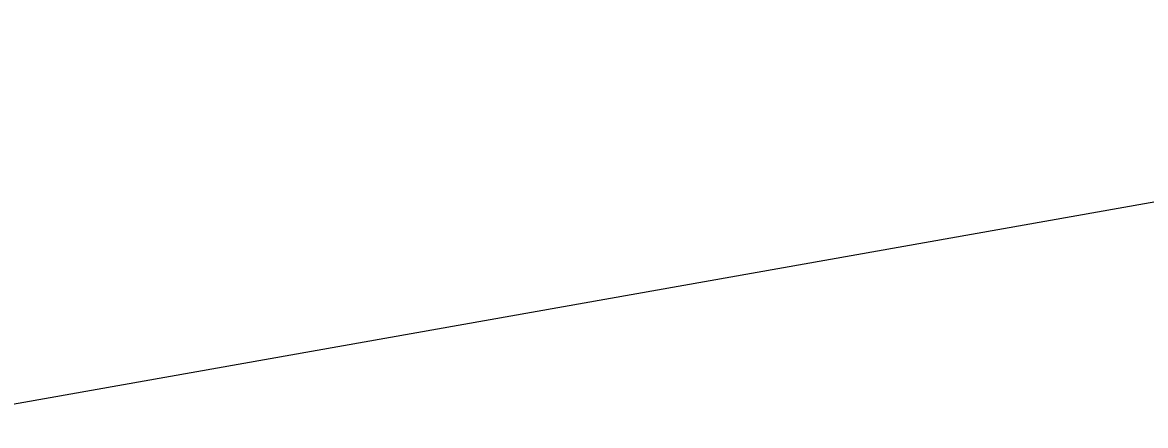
# Model space of a CAD drawing. Header units: millimetres. Extents: x -8417289 to 9420486, y 0 to 166066.
# Drawn here: x -196604.44 to -196594.18, y 106064.49 to 106068.17 of the extents above; entities that cross this region are included whole.
import ezdxf
from ezdxf import colors
from ezdxf.entities.mleader import LeaderData, LeaderLine
from ezdxf.math import Vec2, Vec3

# ---------------------------------------------------------------- set-up
doc = ezdxf.new("R2010")
doc.units = ezdxf.units.MM
doc.header["$MEASUREMENT"] = 0
doc.layers.get('0').update_dxf_attribs({"color": 250, "lineweight": 9})
for name, color, linetype, lineweight in [('_АР ТЕКСТ', 250, 'Continuous', 25), ('АР_Размеры', 175, 'Continuous', 9), ('АР_Сущ Несущая стена', 216, 'Continuous', 30)]:
    doc.layers.add(name, color=color, linetype=linetype, lineweight=lineweight)
doc.styles.add('ISOCPEUR', font='isocpeur.TTF')

# ---------------------------------------------------------------- blocks, each defined once
blk = doc.blocks.new('_DotSmall')
at = {"color": 0, "linetype": 'ByBlock', "const_width": 0.5}
blk.add_lwpolyline([(-0.0625, 0, 1), (0.0625, 0, 1)], format="xyb", close=True, dxfattribs=at)

msp = doc.modelspace()

# ---------------------------------------------------------------- linework, layer by layer
at = {"layer": 'АР_Размеры', "color": 5, "lineweight": 0, "ltscale": 100, "transparency": 33554687}
msp.add_lwpolyline([(-196552.411, 106073.917), (-196613.496, 106063.09), (-196614.286, 106061.96), (-196597.009, 105964.478), (-196594.968, 105964.84), (-196594.573, 105965.405), (-196594.658, 105965.885), (-196595.739, 105965.694), (-196596.611, 105970.616), (-196592.889, 105971.275)], dxfattribs=at)
msp.add_lwpolyline([(-196552.411, 106073.917), (-196613.496, 106063.09), (-196614.286, 106061.96), (-196597.009, 105964.478), (-196594.968, 105964.84), (-196594.573, 105965.405), (-196594.658, 105965.885), (-196595.739, 105965.694), (-196596.611, 105970.616), (-196592.889, 105971.275)], dxfattribs=at)
msp.add_lwpolyline([(-196552.411, 106073.917), (-196613.496, 106063.09), (-196614.286, 106061.96), (-196597.009, 105964.478), (-196594.968, 105964.84), (-196594.573, 105965.405), (-196594.658, 105965.885), (-196595.739, 105965.694), (-196596.611, 105970.616), (-196592.889, 105971.275)], dxfattribs=at)
msp.add_lwpolyline([(-196552.411, 106073.917), (-196613.496, 106063.09), (-196614.286, 106061.96), (-196597.009, 105964.478), (-196594.968, 105964.84), (-196594.573, 105965.405), (-196594.658, 105965.885), (-196595.739, 105965.694), (-196596.611, 105970.616), (-196592.889, 105971.275)], dxfattribs=at)
msp.add_lwpolyline([(-196552.411, 106073.917), (-196613.496, 106063.09), (-196614.286, 106061.96), (-196597.009, 105964.478), (-196594.968, 105964.84), (-196594.573, 105965.405), (-196594.658, 105965.885), (-196595.739, 105965.694), (-196596.611, 105970.616), (-196592.889, 105971.275)], dxfattribs=at)
msp.add_lwpolyline([(-196552.411, 106073.917), (-196613.496, 106063.09), (-196614.286, 106061.96), (-196597.009, 105964.478), (-196594.968, 105964.84), (-196594.573, 105965.405), (-196594.658, 105965.885), (-196595.739, 105965.694), (-196596.611, 105970.616), (-196592.889, 105971.275)], dxfattribs=at)
msp.add_lwpolyline([(-196552.411, 106073.917), (-196613.496, 106063.09), (-196614.286, 106061.96), (-196597.009, 105964.478), (-196594.968, 105964.84), (-196594.573, 105965.405), (-196594.658, 105965.885), (-196595.739, 105965.694), (-196596.611, 105970.616), (-196592.889, 105971.275)], dxfattribs=at)
msp.add_lwpolyline([(-196552.411, 106073.917), (-196613.496, 106063.09), (-196614.286, 106061.96), (-196597.009, 105964.478), (-196594.968, 105964.84), (-196594.573, 105965.405), (-196594.658, 105965.885), (-196595.739, 105965.694), (-196596.611, 105970.616), (-196592.889, 105971.275)], dxfattribs=at)
msp.add_lwpolyline([(-196552.411, 106073.917), (-196613.496, 106063.09), (-196614.286, 106061.96), (-196597.009, 105964.478), (-196594.968, 105964.84), (-196594.573, 105965.405), (-196594.658, 105965.885), (-196595.739, 105965.694), (-196596.611, 105970.616), (-196592.889, 105971.275)], dxfattribs=at)
msp.add_lwpolyline([(-196552.411, 106073.917), (-196613.496, 106063.09), (-196614.286, 106061.96), (-196597.009, 105964.478), (-196594.968, 105964.84), (-196594.573, 105965.405), (-196594.658, 105965.885), (-196595.739, 105965.694), (-196596.611, 105970.616), (-196592.889, 105971.275)], dxfattribs=at)
msp.add_lwpolyline([(-196552.411, 106073.917), (-196613.496, 106063.09), (-196614.286, 106061.96), (-196597.009, 105964.478), (-196594.968, 105964.84), (-196594.573, 105965.405), (-196594.658, 105965.885), (-196595.739, 105965.694), (-196596.611, 105970.616), (-196592.889, 105971.275)], dxfattribs=at)
msp.add_lwpolyline([(-196552.411, 106073.917), (-196613.496, 106063.09), (-196614.286, 106061.96), (-196597.009, 105964.478), (-196594.968, 105964.84), (-196594.573, 105965.405), (-196594.658, 105965.885), (-196595.739, 105965.694), (-196596.611, 105970.616), (-196592.889, 105971.275)], dxfattribs=at)
msp.add_lwpolyline([(-196552.411, 106073.917), (-196613.496, 106063.09), (-196614.286, 106061.96), (-196597.009, 105964.478), (-196594.968, 105964.84), (-196594.573, 105965.405), (-196594.658, 105965.885), (-196595.739, 105965.694), (-196596.611, 105970.616), (-196592.889, 105971.275)], dxfattribs=at)
msp.add_lwpolyline([(-196552.411, 106073.917), (-196613.496, 106063.09), (-196614.286, 106061.96), (-196597.009, 105964.478), (-196594.968, 105964.84), (-196594.573, 105965.405), (-196594.658, 105965.885), (-196595.739, 105965.694), (-196596.611, 105970.616), (-196592.889, 105971.275)], dxfattribs=at)
msp.add_lwpolyline([(-196552.411, 106073.917), (-196613.496, 106063.09), (-196614.286, 106061.96), (-196597.009, 105964.478), (-196594.968, 105964.84), (-196594.573, 105965.405), (-196594.658, 105965.885), (-196595.739, 105965.694), (-196596.611, 105970.616), (-196592.889, 105971.275)], dxfattribs=at)
msp.add_lwpolyline([(-196552.411, 106073.917), (-196613.496, 106063.09), (-196614.286, 106061.96), (-196597.009, 105964.478), (-196594.968, 105964.84), (-196594.573, 105965.405), (-196594.658, 105965.885), (-196595.739, 105965.694), (-196596.611, 105970.616), (-196592.889, 105971.275)], dxfattribs=at)
msp.add_lwpolyline([(-196552.411, 106073.917), (-196613.496, 106063.09), (-196614.286, 106061.96), (-196597.009, 105964.478), (-196594.968, 105964.84), (-196594.573, 105965.405), (-196594.658, 105965.885), (-196595.739, 105965.694), (-196596.611, 105970.616), (-196592.889, 105971.275)], dxfattribs=at)
msp.add_lwpolyline([(-196552.411, 106073.917), (-196613.496, 106063.09), (-196614.286, 106061.96), (-196597.009, 105964.478), (-196594.968, 105964.84), (-196594.573, 105965.405), (-196594.658, 105965.885), (-196595.739, 105965.694), (-196596.611, 105970.616), (-196592.889, 105971.275)], dxfattribs=at)
msp.add_lwpolyline([(-196552.411, 106073.917), (-196613.496, 106063.09), (-196614.286, 106061.96), (-196597.009, 105964.478), (-196594.968, 105964.84), (-196594.573, 105965.405), (-196594.658, 105965.885), (-196595.739, 105965.694), (-196596.611, 105970.616), (-196592.889, 105971.275)], dxfattribs=at)
msp.add_lwpolyline([(-196552.411, 106073.917), (-196613.496, 106063.09), (-196614.286, 106061.96), (-196597.009, 105964.478), (-196594.968, 105964.84), (-196594.573, 105965.405), (-196594.658, 105965.885), (-196595.739, 105965.694), (-196596.611, 105970.616), (-196592.889, 105971.275)], dxfattribs=at)
msp.add_lwpolyline([(-196552.411, 106073.917), (-196613.496, 106063.09), (-196614.286, 106061.96), (-196597.009, 105964.478), (-196594.968, 105964.84), (-196594.573, 105965.405), (-196594.658, 105965.885), (-196595.739, 105965.694), (-196596.611, 105970.616), (-196592.889, 105971.275)], dxfattribs=at)
msp.add_lwpolyline([(-196552.411, 106073.917), (-196613.496, 106063.09), (-196614.286, 106061.96), (-196597.009, 105964.478), (-196594.968, 105964.84), (-196594.573, 105965.405), (-196594.658, 105965.885), (-196595.739, 105965.694), (-196596.611, 105970.616), (-196592.889, 105971.275)], dxfattribs=at)
msp.add_lwpolyline([(-196552.411, 106073.917), (-196613.496, 106063.09), (-196614.286, 106061.96), (-196597.009, 105964.478), (-196594.968, 105964.84), (-196594.573, 105965.405), (-196594.658, 105965.885), (-196595.739, 105965.694), (-196596.611, 105970.616), (-196592.889, 105971.275)], dxfattribs=at)
msp.add_lwpolyline([(-196552.411, 106073.917), (-196613.496, 106063.09), (-196614.286, 106061.96), (-196597.009, 105964.478), (-196594.968, 105964.84), (-196594.573, 105965.405), (-196594.658, 105965.885), (-196595.739, 105965.694), (-196596.611, 105970.616), (-196592.889, 105971.275)], dxfattribs=at)
msp.add_lwpolyline([(-196552.411, 106073.917), (-196613.496, 106063.09), (-196614.286, 106061.96), (-196597.009, 105964.478), (-196594.968, 105964.84), (-196594.573, 105965.405), (-196594.658, 105965.885), (-196595.739, 105965.694), (-196596.611, 105970.616), (-196592.889, 105971.275)], dxfattribs=at)
msp.add_lwpolyline([(-196552.411, 106073.917), (-196613.496, 106063.09), (-196614.286, 106061.96), (-196597.009, 105964.478), (-196594.968, 105964.84), (-196594.573, 105965.405), (-196594.658, 105965.885), (-196595.739, 105965.694), (-196596.611, 105970.616), (-196592.889, 105971.275)], dxfattribs=at)
msp.add_lwpolyline([(-196552.411, 106073.917), (-196613.496, 106063.09), (-196614.286, 106061.96), (-196597.009, 105964.478), (-196594.968, 105964.84), (-196594.573, 105965.405), (-196594.658, 105965.885), (-196595.739, 105965.694), (-196596.611, 105970.616), (-196592.889, 105971.275)], dxfattribs=at)
msp.add_lwpolyline([(-196552.411, 106073.917), (-196613.496, 106063.09), (-196614.286, 106061.96), (-196597.009, 105964.478), (-196594.968, 105964.84), (-196594.573, 105965.405), (-196594.658, 105965.885), (-196595.739, 105965.694), (-196596.611, 105970.616), (-196592.889, 105971.275)], dxfattribs=at)
msp.add_lwpolyline([(-196552.411, 106073.917), (-196613.496, 106063.09), (-196614.286, 106061.96), (-196597.009, 105964.478), (-196594.968, 105964.84), (-196594.573, 105965.405), (-196594.658, 105965.885), (-196595.739, 105965.694), (-196596.611, 105970.616), (-196592.889, 105971.275)], dxfattribs=at)
msp.add_lwpolyline([(-196552.411, 106073.917), (-196613.496, 106063.09), (-196614.286, 106061.96), (-196597.009, 105964.478), (-196594.968, 105964.84), (-196594.573, 105965.405), (-196594.658, 105965.885), (-196595.739, 105965.694), (-196596.611, 105970.616), (-196592.889, 105971.275)], dxfattribs=at)
msp.add_lwpolyline([(-196552.411, 106073.917), (-196613.496, 106063.09), (-196614.286, 106061.96), (-196597.009, 105964.478), (-196594.968, 105964.84), (-196594.573, 105965.405), (-196594.658, 105965.885), (-196595.739, 105965.694), (-196596.611, 105970.616), (-196592.889, 105971.275)], dxfattribs=at)
msp.add_lwpolyline([(-196552.411, 106073.917), (-196613.496, 106063.09), (-196614.286, 106061.96), (-196597.009, 105964.478), (-196594.968, 105964.84), (-196594.573, 105965.405), (-196594.658, 105965.885), (-196595.739, 105965.694), (-196596.611, 105970.616), (-196592.889, 105971.275)], dxfattribs=at)
msp.add_lwpolyline([(-196552.411, 106073.917), (-196613.496, 106063.09), (-196614.286, 106061.96), (-196597.009, 105964.478), (-196594.968, 105964.84), (-196594.573, 105965.405), (-196594.658, 105965.885), (-196595.739, 105965.694), (-196596.611, 105970.616), (-196592.889, 105971.275)], dxfattribs=at)
msp.add_lwpolyline([(-196552.411, 106073.917), (-196613.496, 106063.09), (-196614.286, 106061.96), (-196597.009, 105964.478), (-196594.968, 105964.84), (-196594.573, 105965.405), (-196594.658, 105965.885), (-196595.739, 105965.694), (-196596.611, 105970.616), (-196592.889, 105971.275)], dxfattribs=at)
msp.add_lwpolyline([(-196552.411, 106073.917), (-196613.496, 106063.09), (-196614.286, 106061.96), (-196597.009, 105964.478), (-196594.968, 105964.84), (-196594.573, 105965.405), (-196594.658, 105965.885), (-196595.739, 105965.694), (-196596.611, 105970.616), (-196592.889, 105971.275)], dxfattribs=at)
msp.add_lwpolyline([(-196552.411, 106073.917), (-196613.496, 106063.09), (-196614.286, 106061.96), (-196597.009, 105964.478), (-196594.968, 105964.84), (-196594.573, 105965.405), (-196594.658, 105965.885), (-196595.739, 105965.694), (-196596.611, 105970.616), (-196592.889, 105971.275)], dxfattribs=at)
msp.add_lwpolyline([(-196552.411, 106073.917), (-196613.496, 106063.09), (-196614.286, 106061.96), (-196597.009, 105964.478), (-196594.968, 105964.84), (-196594.573, 105965.405), (-196594.658, 105965.885), (-196595.739, 105965.694), (-196596.611, 105970.616), (-196592.889, 105971.275)], dxfattribs=at)
msp.add_lwpolyline([(-196552.411, 106073.917), (-196613.496, 106063.09), (-196614.286, 106061.96), (-196597.009, 105964.478), (-196594.968, 105964.84), (-196594.573, 105965.405), (-196594.658, 105965.885), (-196595.739, 105965.694), (-196596.611, 105970.616), (-196592.889, 105971.275)], dxfattribs=at)
msp.add_lwpolyline([(-196552.411, 106073.917), (-196613.496, 106063.09), (-196614.286, 106061.96), (-196597.009, 105964.478), (-196594.968, 105964.84), (-196594.573, 105965.405), (-196594.658, 105965.885), (-196595.739, 105965.694), (-196596.611, 105970.616), (-196592.889, 105971.275)], dxfattribs=at)
msp.add_lwpolyline([(-196552.411, 106073.917), (-196613.496, 106063.09), (-196614.286, 106061.96), (-196597.009, 105964.478), (-196594.968, 105964.84), (-196594.573, 105965.405), (-196594.658, 105965.885), (-196595.739, 105965.694), (-196596.611, 105970.616), (-196592.889, 105971.275)], dxfattribs=at)
msp.add_lwpolyline([(-196552.411, 106073.917), (-196613.496, 106063.09), (-196614.286, 106061.96), (-196597.009, 105964.478), (-196594.968, 105964.84), (-196594.573, 105965.405), (-196594.658, 105965.885), (-196595.739, 105965.694), (-196596.611, 105970.616), (-196592.889, 105971.275)], dxfattribs=at)
msp.add_lwpolyline([(-196552.411, 106073.917), (-196613.496, 106063.09), (-196614.286, 106061.96), (-196597.009, 105964.478), (-196594.968, 105964.84), (-196594.573, 105965.405), (-196594.658, 105965.885), (-196595.739, 105965.694), (-196596.611, 105970.616), (-196592.889, 105971.275)], dxfattribs=at)
msp.add_lwpolyline([(-196552.411, 106073.917), (-196613.496, 106063.09), (-196614.286, 106061.96), (-196597.009, 105964.478), (-196594.968, 105964.84), (-196594.573, 105965.405), (-196594.658, 105965.885), (-196595.739, 105965.694), (-196596.611, 105970.616), (-196592.889, 105971.275)], dxfattribs=at)
msp.add_lwpolyline([(-196552.411, 106073.917), (-196613.496, 106063.09), (-196614.286, 106061.96), (-196597.009, 105964.478), (-196594.968, 105964.84), (-196594.573, 105965.405), (-196594.658, 105965.885), (-196595.739, 105965.694), (-196596.611, 105970.616), (-196592.889, 105971.275)], dxfattribs=at)
msp.add_lwpolyline([(-196552.411, 106073.917), (-196613.496, 106063.09), (-196614.286, 106061.96), (-196597.009, 105964.478), (-196594.968, 105964.84), (-196594.573, 105965.405), (-196594.658, 105965.885), (-196595.739, 105965.694), (-196596.611, 105970.616), (-196592.889, 105971.275)], dxfattribs=at)
msp.add_lwpolyline([(-196552.411, 106073.917), (-196613.496, 106063.09), (-196614.286, 106061.96), (-196597.009, 105964.478), (-196594.968, 105964.84), (-196594.573, 105965.405), (-196594.658, 105965.885), (-196595.739, 105965.694), (-196596.611, 105970.616), (-196592.889, 105971.275)], dxfattribs=at)
msp.add_lwpolyline([(-196552.411, 106073.917), (-196613.496, 106063.09), (-196614.286, 106061.96), (-196597.009, 105964.478), (-196594.968, 105964.84), (-196594.573, 105965.405), (-196594.658, 105965.885), (-196595.739, 105965.694), (-196596.611, 105970.616), (-196592.889, 105971.275)], dxfattribs=at)
msp.add_lwpolyline([(-196552.411, 106073.917), (-196613.496, 106063.09), (-196614.286, 106061.96), (-196597.009, 105964.478), (-196594.968, 105964.84), (-196594.573, 105965.405), (-196594.658, 105965.885), (-196595.739, 105965.694), (-196596.611, 105970.616), (-196592.889, 105971.275)], dxfattribs=at)
msp.add_lwpolyline([(-196552.411, 106073.917), (-196613.496, 106063.09), (-196614.286, 106061.96), (-196597.009, 105964.478), (-196594.968, 105964.84), (-196594.573, 105965.405), (-196594.658, 105965.885), (-196595.739, 105965.694), (-196596.611, 105970.616), (-196592.889, 105971.275)], dxfattribs=at)
msp.add_lwpolyline([(-196552.411, 106073.917), (-196613.496, 106063.09), (-196614.286, 106061.96), (-196597.009, 105964.478), (-196594.968, 105964.84), (-196594.573, 105965.405), (-196594.658, 105965.885), (-196595.739, 105965.694), (-196596.611, 105970.616), (-196592.889, 105971.275)], dxfattribs=at)
msp.add_lwpolyline([(-196552.411, 106073.917), (-196613.496, 106063.09), (-196614.286, 106061.96), (-196597.009, 105964.478), (-196594.968, 105964.84), (-196594.573, 105965.405), (-196594.658, 105965.885), (-196595.739, 105965.694), (-196596.611, 105970.616), (-196592.889, 105971.275)], dxfattribs=at)
msp.add_lwpolyline([(-196552.411, 106073.917), (-196613.496, 106063.09), (-196614.286, 106061.96), (-196597.009, 105964.478), (-196594.968, 105964.84), (-196594.573, 105965.405), (-196594.658, 105965.885), (-196595.739, 105965.694), (-196596.611, 105970.616), (-196592.889, 105971.275)], dxfattribs=at)
msp.add_lwpolyline([(-196552.411, 106073.917), (-196613.496, 106063.09), (-196614.286, 106061.96), (-196597.009, 105964.478), (-196594.968, 105964.84), (-196594.573, 105965.405), (-196594.658, 105965.885), (-196595.739, 105965.694), (-196596.611, 105970.616), (-196592.889, 105971.275)], dxfattribs=at)
msp.add_lwpolyline([(-196552.411, 106073.917), (-196613.496, 106063.09), (-196614.286, 106061.96), (-196597.009, 105964.478), (-196594.968, 105964.84), (-196594.573, 105965.405), (-196594.658, 105965.885), (-196595.739, 105965.694), (-196596.611, 105970.616), (-196592.889, 105971.275)], dxfattribs=at)
msp.add_lwpolyline([(-196552.411, 106073.917), (-196613.496, 106063.09), (-196614.286, 106061.96), (-196597.009, 105964.478), (-196594.968, 105964.84), (-196594.573, 105965.405), (-196594.658, 105965.885), (-196595.739, 105965.694), (-196596.611, 105970.616), (-196592.889, 105971.275)], dxfattribs=at)
msp.add_lwpolyline([(-196552.411, 106073.917), (-196613.496, 106063.09), (-196614.286, 106061.96), (-196597.009, 105964.478), (-196594.968, 105964.84), (-196594.573, 105965.405), (-196594.658, 105965.885), (-196595.739, 105965.694), (-196596.611, 105970.616), (-196592.889, 105971.275)], dxfattribs=at)
msp.add_lwpolyline([(-196552.411, 106073.917), (-196613.496, 106063.09), (-196614.286, 106061.96), (-196597.009, 105964.478), (-196594.968, 105964.84), (-196594.573, 105965.405), (-196594.658, 105965.885), (-196595.739, 105965.694), (-196596.611, 105970.616), (-196592.889, 105971.275)], dxfattribs=at)
msp.add_lwpolyline([(-196552.411, 106073.917), (-196613.496, 106063.09), (-196614.286, 106061.96), (-196597.009, 105964.478), (-196594.968, 105964.84), (-196594.573, 105965.405), (-196594.658, 105965.885), (-196595.739, 105965.694), (-196596.611, 105970.616), (-196592.889, 105971.275)], dxfattribs=at)
msp.add_lwpolyline([(-196552.411, 106073.917), (-196613.496, 106063.09), (-196614.286, 106061.96), (-196597.009, 105964.478), (-196594.968, 105964.84), (-196594.573, 105965.405), (-196594.658, 105965.885), (-196595.739, 105965.694), (-196596.611, 105970.616), (-196592.889, 105971.275)], dxfattribs=at)
msp.add_lwpolyline([(-196552.411, 106073.917), (-196613.496, 106063.09), (-196614.286, 106061.96), (-196597.009, 105964.478), (-196594.968, 105964.84), (-196594.573, 105965.405), (-196594.658, 105965.885), (-196595.739, 105965.694), (-196596.611, 105970.616), (-196592.889, 105971.275)], dxfattribs=at)
msp.add_lwpolyline([(-196552.411, 106073.917), (-196613.496, 106063.09), (-196614.286, 106061.96), (-196597.009, 105964.478), (-196594.968, 105964.84), (-196594.573, 105965.405), (-196594.658, 105965.885), (-196595.739, 105965.694), (-196596.611, 105970.616), (-196592.889, 105971.275)], dxfattribs=at)
msp.add_lwpolyline([(-196552.411, 106073.917), (-196613.496, 106063.09), (-196614.286, 106061.96), (-196597.009, 105964.478), (-196594.968, 105964.84), (-196594.573, 105965.405), (-196594.658, 105965.885), (-196595.739, 105965.694), (-196596.611, 105970.616), (-196592.889, 105971.275)], dxfattribs=at)
msp.add_lwpolyline([(-196552.411, 106073.917), (-196613.496, 106063.09), (-196614.286, 106061.96), (-196597.009, 105964.478), (-196594.968, 105964.84), (-196594.573, 105965.405), (-196594.658, 105965.885), (-196595.739, 105965.694), (-196596.611, 105970.616), (-196592.889, 105971.275)], dxfattribs=at)
msp.add_lwpolyline([(-196552.411, 106073.917), (-196613.496, 106063.09), (-196614.286, 106061.96), (-196597.009, 105964.478), (-196594.968, 105964.84), (-196594.573, 105965.405), (-196594.658, 105965.885), (-196595.739, 105965.694), (-196596.611, 105970.616), (-196592.889, 105971.275)], dxfattribs=at)
msp.add_lwpolyline([(-196552.411, 106073.917), (-196613.496, 106063.09), (-196614.286, 106061.96), (-196597.009, 105964.478), (-196594.968, 105964.84), (-196594.573, 105965.405), (-196594.658, 105965.885), (-196595.739, 105965.694), (-196596.611, 105970.616), (-196592.889, 105971.275)], dxfattribs=at)
msp.add_lwpolyline([(-196552.411, 106073.917), (-196613.496, 106063.09), (-196614.286, 106061.96), (-196597.009, 105964.478), (-196594.968, 105964.84), (-196594.573, 105965.405), (-196594.658, 105965.885), (-196595.739, 105965.694), (-196596.611, 105970.616), (-196592.889, 105971.275)], dxfattribs=at)
msp.add_lwpolyline([(-196552.411, 106073.917), (-196613.496, 106063.09), (-196614.286, 106061.96), (-196597.009, 105964.478), (-196594.968, 105964.84), (-196594.573, 105965.405), (-196594.658, 105965.885), (-196595.739, 105965.694), (-196596.611, 105970.616), (-196592.889, 105971.275)], dxfattribs=at)
msp.add_lwpolyline([(-196552.411, 106073.917), (-196613.496, 106063.09), (-196614.286, 106061.96), (-196597.009, 105964.478), (-196594.968, 105964.84), (-196594.573, 105965.405), (-196594.658, 105965.885), (-196595.739, 105965.694), (-196596.611, 105970.616), (-196592.889, 105971.275)], dxfattribs=at)
msp.add_lwpolyline([(-196552.411, 106073.917), (-196613.496, 106063.09), (-196614.286, 106061.96), (-196597.009, 105964.478), (-196594.968, 105964.84), (-196594.573, 105965.405), (-196594.658, 105965.885), (-196595.739, 105965.694), (-196596.611, 105970.616), (-196592.889, 105971.275)], dxfattribs=at)
msp.add_lwpolyline([(-196552.411, 106073.917), (-196613.496, 106063.09), (-196614.286, 106061.96), (-196597.009, 105964.478), (-196594.968, 105964.84), (-196594.573, 105965.405), (-196594.658, 105965.885), (-196595.739, 105965.694), (-196596.611, 105970.616), (-196592.889, 105971.275)], dxfattribs=at)
msp.add_lwpolyline([(-196552.411, 106073.917), (-196613.496, 106063.09), (-196614.286, 106061.96), (-196597.009, 105964.478), (-196594.968, 105964.84), (-196594.573, 105965.405), (-196594.658, 105965.885), (-196595.739, 105965.694), (-196596.611, 105970.616), (-196592.889, 105971.275)], dxfattribs=at)
msp.add_lwpolyline([(-196552.411, 106073.917), (-196613.496, 106063.09), (-196614.286, 106061.96), (-196597.009, 105964.478), (-196594.968, 105964.84), (-196594.573, 105965.405), (-196594.658, 105965.885), (-196595.739, 105965.694), (-196596.611, 105970.616), (-196592.889, 105971.275)], dxfattribs=at)
msp.add_lwpolyline([(-196552.411, 106073.917), (-196613.496, 106063.09), (-196614.286, 106061.96), (-196597.009, 105964.478), (-196594.968, 105964.84), (-196594.573, 105965.405), (-196594.658, 105965.885), (-196595.739, 105965.694), (-196596.611, 105970.616), (-196592.889, 105971.275)], dxfattribs=at)
msp.add_lwpolyline([(-196552.411, 106073.917), (-196613.496, 106063.09), (-196614.286, 106061.96), (-196597.009, 105964.478), (-196594.968, 105964.84), (-196594.573, 105965.405), (-196594.658, 105965.885), (-196595.739, 105965.694), (-196596.611, 105970.616), (-196592.889, 105971.275)], dxfattribs=at)
msp.add_lwpolyline([(-196552.411, 106073.917), (-196613.496, 106063.09), (-196614.286, 106061.96), (-196597.009, 105964.478), (-196594.968, 105964.84), (-196594.573, 105965.405), (-196594.658, 105965.885), (-196595.739, 105965.694), (-196596.611, 105970.616), (-196592.889, 105971.275)], dxfattribs=at)
msp.add_lwpolyline([(-196552.411, 106073.917), (-196613.496, 106063.09), (-196614.286, 106061.96), (-196597.009, 105964.478), (-196594.968, 105964.84), (-196594.573, 105965.405), (-196594.658, 105965.885), (-196595.739, 105965.694), (-196596.611, 105970.616), (-196592.889, 105971.275)], dxfattribs=at)
msp.add_lwpolyline([(-196552.411, 106073.917), (-196613.496, 106063.09), (-196614.286, 106061.96), (-196597.009, 105964.478), (-196594.968, 105964.84), (-196594.573, 105965.405), (-196594.658, 105965.885), (-196595.739, 105965.694), (-196596.611, 105970.616), (-196592.889, 105971.275)], dxfattribs=at)
msp.add_lwpolyline([(-196552.411, 106073.917), (-196613.496, 106063.09), (-196614.286, 106061.96), (-196597.009, 105964.478), (-196594.968, 105964.84), (-196594.573, 105965.405), (-196594.658, 105965.885), (-196595.739, 105965.694), (-196596.611, 105970.616), (-196592.889, 105971.275)], dxfattribs=at)
msp.add_lwpolyline([(-196552.411, 106073.917), (-196613.496, 106063.09), (-196614.286, 106061.96), (-196597.009, 105964.478), (-196594.968, 105964.84), (-196594.573, 105965.405), (-196594.658, 105965.885), (-196595.739, 105965.694), (-196596.611, 105970.616), (-196592.889, 105971.275)], dxfattribs=at)
msp.add_lwpolyline([(-196552.411, 106073.917), (-196613.496, 106063.09), (-196614.286, 106061.96), (-196597.009, 105964.478), (-196594.968, 105964.84), (-196594.573, 105965.405), (-196594.658, 105965.885), (-196595.739, 105965.694), (-196596.611, 105970.616), (-196592.889, 105971.275)], dxfattribs=at)
msp.add_lwpolyline([(-196552.411, 106073.917), (-196613.496, 106063.09), (-196614.286, 106061.96), (-196597.009, 105964.478), (-196594.968, 105964.84), (-196594.573, 105965.405), (-196594.658, 105965.885), (-196595.739, 105965.694), (-196596.611, 105970.616), (-196592.889, 105971.275)], dxfattribs=at)
msp.add_lwpolyline([(-196552.411, 106073.917), (-196613.496, 106063.09), (-196614.286, 106061.96), (-196597.009, 105964.478), (-196594.968, 105964.84), (-196594.573, 105965.405), (-196594.658, 105965.885), (-196595.739, 105965.694), (-196596.611, 105970.616), (-196592.889, 105971.275)], dxfattribs=at)
msp.add_lwpolyline([(-196552.411, 106073.917), (-196613.496, 106063.09), (-196614.286, 106061.96), (-196597.009, 105964.478), (-196594.968, 105964.84), (-196594.573, 105965.405), (-196594.658, 105965.885), (-196595.739, 105965.694), (-196596.611, 105970.616), (-196592.889, 105971.275)], dxfattribs=at)
msp.add_lwpolyline([(-196552.411, 106073.917), (-196613.496, 106063.09), (-196614.286, 106061.96), (-196597.009, 105964.478), (-196594.968, 105964.84), (-196594.573, 105965.405), (-196594.658, 105965.885), (-196595.739, 105965.694), (-196596.611, 105970.616), (-196592.889, 105971.275)], dxfattribs=at)
msp.add_lwpolyline([(-196552.411, 106073.917), (-196613.496, 106063.09), (-196614.286, 106061.96), (-196597.009, 105964.478), (-196594.968, 105964.84), (-196594.573, 105965.405), (-196594.658, 105965.885), (-196595.739, 105965.694), (-196596.611, 105970.616), (-196592.889, 105971.275)], dxfattribs=at)
msp.add_lwpolyline([(-196552.411, 106073.917), (-196613.496, 106063.09), (-196614.286, 106061.96), (-196597.009, 105964.478), (-196594.968, 105964.84), (-196594.573, 105965.405), (-196594.658, 105965.885), (-196595.739, 105965.694), (-196596.611, 105970.616), (-196592.889, 105971.275)], dxfattribs=at)
msp.add_lwpolyline([(-196552.411, 106073.917), (-196613.496, 106063.09), (-196614.286, 106061.96), (-196597.009, 105964.478), (-196594.968, 105964.84), (-196594.573, 105965.405), (-196594.658, 105965.885), (-196595.739, 105965.694), (-196596.611, 105970.616), (-196592.889, 105971.275)], dxfattribs=at)
msp.add_lwpolyline([(-196552.411, 106073.917), (-196613.496, 106063.09), (-196614.286, 106061.96), (-196597.009, 105964.478), (-196594.968, 105964.84), (-196594.573, 105965.405), (-196594.658, 105965.885), (-196595.739, 105965.694), (-196596.611, 105970.616), (-196592.889, 105971.275)], dxfattribs=at)
msp.add_lwpolyline([(-196552.411, 106073.917), (-196613.496, 106063.09), (-196614.286, 106061.96), (-196597.009, 105964.478), (-196594.968, 105964.84), (-196594.573, 105965.405), (-196594.658, 105965.885), (-196595.739, 105965.694), (-196596.611, 105970.616), (-196592.889, 105971.275)], dxfattribs=at)
msp.add_lwpolyline([(-196552.411, 106073.917), (-196613.496, 106063.09), (-196614.286, 106061.96), (-196597.009, 105964.478), (-196594.968, 105964.84), (-196594.573, 105965.405), (-196594.658, 105965.885), (-196595.739, 105965.694), (-196596.611, 105970.616), (-196592.889, 105971.275)], dxfattribs=at)
msp.add_lwpolyline([(-196552.411, 106073.917), (-196613.496, 106063.09), (-196614.286, 106061.96), (-196597.009, 105964.478), (-196594.968, 105964.84), (-196594.573, 105965.405), (-196594.658, 105965.885), (-196595.739, 105965.694), (-196596.611, 105970.616), (-196592.889, 105971.275)], dxfattribs=at)
msp.add_lwpolyline([(-196552.411, 106073.917), (-196613.496, 106063.09), (-196614.286, 106061.96), (-196597.009, 105964.478), (-196594.968, 105964.84), (-196594.573, 105965.405), (-196594.658, 105965.885), (-196595.739, 105965.694), (-196596.611, 105970.616), (-196592.889, 105971.275)], dxfattribs=at)
msp.add_lwpolyline([(-196552.411, 106073.917), (-196613.496, 106063.09), (-196614.286, 106061.96), (-196597.009, 105964.478), (-196594.968, 105964.84), (-196594.573, 105965.405), (-196594.658, 105965.885), (-196595.739, 105965.694), (-196596.611, 105970.616), (-196592.889, 105971.275)], dxfattribs=at)
msp.add_lwpolyline([(-196552.411, 106073.917), (-196613.496, 106063.09), (-196614.286, 106061.96), (-196597.009, 105964.478), (-196594.968, 105964.84), (-196594.573, 105965.405), (-196594.658, 105965.885), (-196595.739, 105965.694), (-196596.611, 105970.616), (-196592.889, 105971.275)], dxfattribs=at)
msp.add_lwpolyline([(-196552.411, 106073.917), (-196613.496, 106063.09), (-196614.286, 106061.96), (-196597.009, 105964.478), (-196594.968, 105964.84), (-196594.573, 105965.405), (-196594.658, 105965.885), (-196595.739, 105965.694), (-196596.611, 105970.616), (-196592.889, 105971.275)], dxfattribs=at)
msp.add_lwpolyline([(-196552.411, 106073.917), (-196613.496, 106063.09), (-196614.286, 106061.96), (-196597.009, 105964.478), (-196594.968, 105964.84), (-196594.573, 105965.405), (-196594.658, 105965.885), (-196595.739, 105965.694), (-196596.611, 105970.616), (-196592.889, 105971.275)], dxfattribs=at)
msp.add_lwpolyline([(-196552.411, 106073.917), (-196613.496, 106063.09), (-196614.286, 106061.96), (-196597.009, 105964.478), (-196594.968, 105964.84), (-196594.573, 105965.405), (-196594.658, 105965.885), (-196595.739, 105965.694), (-196596.611, 105970.616), (-196592.889, 105971.275)], dxfattribs=at)
msp.add_lwpolyline([(-196552.411, 106073.917), (-196613.496, 106063.09), (-196614.286, 106061.96), (-196597.009, 105964.478), (-196594.968, 105964.84), (-196594.573, 105965.405), (-196594.658, 105965.885), (-196595.739, 105965.694), (-196596.611, 105970.616), (-196592.889, 105971.275)], dxfattribs=at)
msp.add_lwpolyline([(-196552.411, 106073.917), (-196613.496, 106063.09), (-196614.286, 106061.96), (-196597.009, 105964.478), (-196594.968, 105964.84), (-196594.573, 105965.405), (-196594.658, 105965.885), (-196595.739, 105965.694), (-196596.611, 105970.616), (-196592.889, 105971.275)], dxfattribs=at)
msp.add_lwpolyline([(-196552.411, 106073.917), (-196613.496, 106063.09), (-196614.286, 106061.96), (-196597.009, 105964.478), (-196594.968, 105964.84), (-196594.573, 105965.405), (-196594.658, 105965.885), (-196595.739, 105965.694), (-196596.611, 105970.616), (-196592.889, 105971.275)], dxfattribs=at)
msp.add_lwpolyline([(-196552.411, 106073.917), (-196613.496, 106063.09), (-196614.286, 106061.96), (-196597.009, 105964.478), (-196594.968, 105964.84), (-196594.573, 105965.405), (-196594.658, 105965.885), (-196595.739, 105965.694), (-196596.611, 105970.616), (-196592.889, 105971.275)], dxfattribs=at)
msp.add_lwpolyline([(-196552.411, 106073.917), (-196613.496, 106063.09), (-196614.286, 106061.96), (-196597.009, 105964.478), (-196594.968, 105964.84), (-196594.573, 105965.405), (-196594.658, 105965.885), (-196595.739, 105965.694), (-196596.611, 105970.616), (-196592.889, 105971.275)], dxfattribs=at)
msp.add_lwpolyline([(-196552.411, 106073.917), (-196613.496, 106063.09), (-196614.286, 106061.96), (-196597.009, 105964.478), (-196594.968, 105964.84), (-196594.573, 105965.405), (-196594.658, 105965.885), (-196595.739, 105965.694), (-196596.611, 105970.616), (-196592.889, 105971.275)], dxfattribs=at)
msp.add_lwpolyline([(-196552.411, 106073.917), (-196613.496, 106063.09), (-196614.286, 106061.96), (-196597.009, 105964.478), (-196594.968, 105964.84), (-196594.573, 105965.405), (-196594.658, 105965.885), (-196595.739, 105965.694), (-196596.611, 105970.616), (-196592.889, 105971.275)], dxfattribs=at)
msp.add_lwpolyline([(-196552.411, 106073.917), (-196613.496, 106063.09), (-196614.286, 106061.96), (-196597.009, 105964.478), (-196594.968, 105964.84), (-196594.573, 105965.405), (-196594.658, 105965.885), (-196595.739, 105965.694), (-196596.611, 105970.616), (-196592.889, 105971.275)], dxfattribs=at)
msp.add_lwpolyline([(-196552.411, 106073.917), (-196613.496, 106063.09), (-196614.286, 106061.96), (-196597.009, 105964.478), (-196594.968, 105964.84), (-196594.573, 105965.405), (-196594.658, 105965.885), (-196595.739, 105965.694), (-196596.611, 105970.616), (-196592.889, 105971.275)], dxfattribs=at)
msp.add_lwpolyline([(-196552.411, 106073.917), (-196613.496, 106063.09), (-196614.286, 106061.96), (-196597.009, 105964.478), (-196594.968, 105964.84), (-196594.573, 105965.405), (-196594.658, 105965.885), (-196595.739, 105965.694), (-196596.611, 105970.616), (-196592.889, 105971.275)], dxfattribs=at)
msp.add_lwpolyline([(-196552.411, 106073.917), (-196613.496, 106063.09), (-196614.286, 106061.96), (-196597.009, 105964.478), (-196594.968, 105964.84), (-196594.573, 105965.405), (-196594.658, 105965.885), (-196595.739, 105965.694), (-196596.611, 105970.616), (-196592.889, 105971.275)], dxfattribs=at)
msp.add_lwpolyline([(-196552.411, 106073.917), (-196613.496, 106063.09), (-196614.286, 106061.96), (-196597.009, 105964.478), (-196594.968, 105964.84), (-196594.573, 105965.405), (-196594.658, 105965.885), (-196595.739, 105965.694), (-196596.611, 105970.616), (-196592.889, 105971.275)], dxfattribs=at)
msp.add_lwpolyline([(-196552.411, 106073.917), (-196613.496, 106063.09), (-196614.286, 106061.96), (-196597.009, 105964.478), (-196594.968, 105964.84), (-196594.573, 105965.405), (-196594.658, 105965.885), (-196595.739, 105965.694), (-196596.611, 105970.616), (-196592.889, 105971.275)], dxfattribs=at)
msp.add_lwpolyline([(-196552.411, 106073.917), (-196613.496, 106063.09), (-196614.286, 106061.96), (-196597.009, 105964.478), (-196594.968, 105964.84), (-196594.573, 105965.405), (-196594.658, 105965.885), (-196595.739, 105965.694), (-196596.611, 105970.616), (-196592.889, 105971.275)], dxfattribs=at)
msp.add_lwpolyline([(-196552.411, 106073.917), (-196613.496, 106063.09), (-196614.286, 106061.96), (-196597.009, 105964.478), (-196594.968, 105964.84), (-196594.573, 105965.405), (-196594.658, 105965.885), (-196595.739, 105965.694), (-196596.611, 105970.616), (-196592.889, 105971.275)], dxfattribs=at)
msp.add_lwpolyline([(-196552.411, 106073.917), (-196613.496, 106063.09), (-196614.286, 106061.96), (-196597.009, 105964.478), (-196594.968, 105964.84), (-196594.573, 105965.405), (-196594.658, 105965.885), (-196595.739, 105965.694), (-196596.611, 105970.616), (-196592.889, 105971.275)], dxfattribs=at)
msp.add_lwpolyline([(-196552.411, 106073.917), (-196613.496, 106063.09), (-196614.286, 106061.96), (-196597.009, 105964.478), (-196594.968, 105964.84), (-196594.573, 105965.405), (-196594.658, 105965.885), (-196595.739, 105965.694), (-196596.611, 105970.616), (-196592.889, 105971.275)], dxfattribs=at)
msp.add_lwpolyline([(-196552.411, 106073.917), (-196613.496, 106063.09), (-196614.286, 106061.96), (-196597.009, 105964.478), (-196594.968, 105964.84), (-196594.573, 105965.405), (-196594.658, 105965.885), (-196595.739, 105965.694), (-196596.611, 105970.616), (-196592.889, 105971.275)], dxfattribs=at)
msp.add_lwpolyline([(-196552.411, 106073.917), (-196613.496, 106063.09), (-196614.286, 106061.96), (-196597.009, 105964.478), (-196594.968, 105964.84), (-196594.573, 105965.405), (-196594.658, 105965.885), (-196595.739, 105965.694), (-196596.611, 105970.616), (-196592.889, 105971.275)], dxfattribs=at)
msp.add_lwpolyline([(-196552.411, 106073.917), (-196613.496, 106063.09), (-196614.286, 106061.96), (-196597.009, 105964.478), (-196594.968, 105964.84), (-196594.573, 105965.405), (-196594.658, 105965.885), (-196595.739, 105965.694), (-196596.611, 105970.616), (-196592.889, 105971.275)], dxfattribs=at)
msp.add_lwpolyline([(-196552.411, 106073.917), (-196613.496, 106063.09), (-196614.286, 106061.96), (-196597.009, 105964.478), (-196594.968, 105964.84), (-196594.573, 105965.405), (-196594.658, 105965.885), (-196595.739, 105965.694), (-196596.611, 105970.616), (-196592.889, 105971.275)], dxfattribs=at)
msp.add_lwpolyline([(-196552.411, 106073.917), (-196613.496, 106063.09), (-196614.286, 106061.96), (-196597.009, 105964.478), (-196594.968, 105964.84), (-196594.573, 105965.405), (-196594.658, 105965.885), (-196595.739, 105965.694), (-196596.611, 105970.616), (-196592.889, 105971.275)], dxfattribs=at)
msp.add_lwpolyline([(-196552.411, 106073.917), (-196613.496, 106063.09), (-196614.286, 106061.96), (-196597.009, 105964.478), (-196594.968, 105964.84), (-196594.573, 105965.405), (-196594.658, 105965.885), (-196595.739, 105965.694), (-196596.611, 105970.616), (-196592.889, 105971.275)], dxfattribs=at)
msp.add_lwpolyline([(-196552.411, 106073.917), (-196613.496, 106063.09), (-196614.286, 106061.96), (-196597.009, 105964.478), (-196594.968, 105964.84), (-196594.573, 105965.405), (-196594.658, 105965.885), (-196595.739, 105965.694), (-196596.611, 105970.616), (-196592.889, 105971.275)], dxfattribs=at)
msp.add_lwpolyline([(-196552.411, 106073.917), (-196613.496, 106063.09), (-196614.286, 106061.96), (-196597.009, 105964.478), (-196594.968, 105964.84), (-196594.573, 105965.405), (-196594.658, 105965.885), (-196595.739, 105965.694), (-196596.611, 105970.616), (-196592.889, 105971.275)], dxfattribs=at)
msp.add_lwpolyline([(-196552.411, 106073.917), (-196613.496, 106063.09), (-196614.286, 106061.96), (-196597.009, 105964.478), (-196594.968, 105964.84), (-196594.573, 105965.405), (-196594.658, 105965.885), (-196595.739, 105965.694), (-196596.611, 105970.616), (-196592.889, 105971.275)], dxfattribs=at)
msp.add_lwpolyline([(-196552.411, 106073.917), (-196613.496, 106063.09), (-196614.286, 106061.96), (-196597.009, 105964.478), (-196594.968, 105964.84), (-196594.573, 105965.405), (-196594.658, 105965.885), (-196595.739, 105965.694), (-196596.611, 105970.616), (-196592.889, 105971.275)], dxfattribs=at)
msp.add_lwpolyline([(-196552.411, 106073.917), (-196613.496, 106063.09), (-196614.286, 106061.96), (-196597.009, 105964.478), (-196594.968, 105964.84), (-196594.573, 105965.405), (-196594.658, 105965.885), (-196595.739, 105965.694), (-196596.611, 105970.616), (-196592.889, 105971.275)], dxfattribs=at)
msp.add_lwpolyline([(-196552.411, 106073.917), (-196613.496, 106063.09), (-196614.286, 106061.96), (-196597.009, 105964.478), (-196594.968, 105964.84), (-196594.573, 105965.405), (-196594.658, 105965.885), (-196595.739, 105965.694), (-196596.611, 105970.616), (-196592.889, 105971.275)], dxfattribs=at)
msp.add_lwpolyline([(-196552.411, 106073.917), (-196613.496, 106063.09), (-196614.286, 106061.96), (-196597.009, 105964.478), (-196594.968, 105964.84), (-196594.573, 105965.405), (-196594.658, 105965.885), (-196595.739, 105965.694), (-196596.611, 105970.616), (-196592.889, 105971.275)], dxfattribs=at)
msp.add_lwpolyline([(-196552.411, 106073.917), (-196613.496, 106063.09), (-196614.286, 106061.96), (-196597.009, 105964.478), (-196594.968, 105964.84), (-196594.573, 105965.405), (-196594.658, 105965.885), (-196595.739, 105965.694), (-196596.611, 105970.616), (-196592.889, 105971.275)], dxfattribs=at)
msp.add_lwpolyline([(-196552.411, 106073.917), (-196613.496, 106063.09), (-196614.286, 106061.96), (-196597.009, 105964.478), (-196594.968, 105964.84), (-196594.573, 105965.405), (-196594.658, 105965.885), (-196595.739, 105965.694), (-196596.611, 105970.616), (-196592.889, 105971.275)], dxfattribs=at)
msp.add_lwpolyline([(-196552.411, 106073.917), (-196613.496, 106063.09), (-196614.286, 106061.96), (-196597.009, 105964.478), (-196594.968, 105964.84), (-196594.573, 105965.405), (-196594.658, 105965.885), (-196595.739, 105965.694), (-196596.611, 105970.616), (-196592.889, 105971.275)], dxfattribs=at)
msp.add_lwpolyline([(-196552.411, 106073.917), (-196613.496, 106063.09), (-196614.286, 106061.96), (-196597.009, 105964.478), (-196594.968, 105964.84), (-196594.573, 105965.405), (-196594.658, 105965.885), (-196595.739, 105965.694), (-196596.611, 105970.616), (-196592.889, 105971.275)], dxfattribs=at)
msp.add_lwpolyline([(-196552.411, 106073.917), (-196613.496, 106063.09), (-196614.286, 106061.96), (-196597.009, 105964.478), (-196594.968, 105964.84), (-196594.573, 105965.405), (-196594.658, 105965.885), (-196595.739, 105965.694), (-196596.611, 105970.616), (-196592.889, 105971.275)], dxfattribs=at)
msp.add_lwpolyline([(-196552.411, 106073.917), (-196613.496, 106063.09), (-196614.286, 106061.96), (-196597.009, 105964.478), (-196594.968, 105964.84), (-196594.573, 105965.405), (-196594.658, 105965.885), (-196595.739, 105965.694), (-196596.611, 105970.616), (-196592.889, 105971.275)], dxfattribs=at)
msp.add_lwpolyline([(-196552.411, 106073.917), (-196613.496, 106063.09), (-196614.286, 106061.96), (-196597.009, 105964.478), (-196594.968, 105964.84), (-196594.573, 105965.405), (-196594.658, 105965.885), (-196595.739, 105965.694), (-196596.611, 105970.616), (-196592.889, 105971.275)], dxfattribs=at)
msp.add_lwpolyline([(-196552.411, 106073.917), (-196613.496, 106063.09), (-196614.286, 106061.96), (-196597.009, 105964.478), (-196594.968, 105964.84), (-196594.573, 105965.405), (-196594.658, 105965.885), (-196595.739, 105965.694), (-196596.611, 105970.616), (-196592.889, 105971.275)], dxfattribs=at)
msp.add_lwpolyline([(-196552.411, 106073.917), (-196613.496, 106063.09), (-196614.286, 106061.96), (-196597.009, 105964.478), (-196594.968, 105964.84), (-196594.573, 105965.405), (-196594.658, 105965.885), (-196595.739, 105965.694), (-196596.611, 105970.616), (-196592.889, 105971.275)], dxfattribs=at)
msp.add_lwpolyline([(-196552.411, 106073.917), (-196613.496, 106063.09), (-196614.286, 106061.96), (-196597.009, 105964.478), (-196594.968, 105964.84), (-196594.573, 105965.405), (-196594.658, 105965.885), (-196595.739, 105965.694), (-196596.611, 105970.616), (-196592.889, 105971.275)], dxfattribs=at)
msp.add_lwpolyline([(-196552.411, 106073.917), (-196613.496, 106063.09), (-196614.286, 106061.96), (-196597.009, 105964.478), (-196594.968, 105964.84), (-196594.573, 105965.405), (-196594.658, 105965.885), (-196595.739, 105965.694), (-196596.611, 105970.616), (-196592.889, 105971.275)], dxfattribs=at)
msp.add_lwpolyline([(-196552.411, 106073.917), (-196613.496, 106063.09), (-196614.286, 106061.96), (-196597.009, 105964.478), (-196594.968, 105964.84), (-196594.573, 105965.405), (-196594.658, 105965.885), (-196595.739, 105965.694), (-196596.611, 105970.616), (-196592.889, 105971.275)], dxfattribs=at)
msp.add_lwpolyline([(-196552.411, 106073.917), (-196613.496, 106063.09), (-196614.286, 106061.96), (-196597.009, 105964.478), (-196594.968, 105964.84), (-196594.573, 105965.405), (-196594.658, 105965.885), (-196595.739, 105965.694), (-196596.611, 105970.616), (-196592.889, 105971.275)], dxfattribs=at)
msp.add_lwpolyline([(-196552.411, 106073.917), (-196613.496, 106063.09), (-196614.286, 106061.96), (-196597.009, 105964.478), (-196594.968, 105964.84), (-196594.573, 105965.405), (-196594.658, 105965.885), (-196595.739, 105965.694), (-196596.611, 105970.616), (-196592.889, 105971.275)], dxfattribs=at)
msp.add_lwpolyline([(-196552.411, 106073.917), (-196613.496, 106063.09), (-196614.286, 106061.96), (-196597.009, 105964.478), (-196594.968, 105964.84), (-196594.573, 105965.405), (-196594.658, 105965.885), (-196595.739, 105965.694), (-196596.611, 105970.616), (-196592.889, 105971.275)], dxfattribs=at)
msp.add_lwpolyline([(-196552.411, 106073.917), (-196613.496, 106063.09), (-196614.286, 106061.96), (-196597.009, 105964.478), (-196594.968, 105964.84), (-196594.573, 105965.405), (-196594.658, 105965.885), (-196595.739, 105965.694), (-196596.611, 105970.616), (-196592.889, 105971.275)], dxfattribs=at)
msp.add_lwpolyline([(-196552.411, 106073.917), (-196613.496, 106063.09), (-196614.286, 106061.96), (-196597.009, 105964.478), (-196594.968, 105964.84), (-196594.573, 105965.405), (-196594.658, 105965.885), (-196595.739, 105965.694), (-196596.611, 105970.616), (-196592.889, 105971.275)], dxfattribs=at)
msp.add_lwpolyline([(-196552.411, 106073.917), (-196613.496, 106063.09), (-196614.286, 106061.96), (-196597.009, 105964.478), (-196594.968, 105964.84), (-196594.573, 105965.405), (-196594.658, 105965.885), (-196595.739, 105965.694), (-196596.611, 105970.616), (-196592.889, 105971.275)], dxfattribs=at)
msp.add_lwpolyline([(-196552.411, 106073.917), (-196613.496, 106063.09), (-196614.286, 106061.96), (-196597.009, 105964.478), (-196594.968, 105964.84), (-196594.573, 105965.405), (-196594.658, 105965.885), (-196595.739, 105965.694), (-196596.611, 105970.616), (-196592.889, 105971.275)], dxfattribs=at)
msp.add_lwpolyline([(-196552.411, 106073.917), (-196613.496, 106063.09), (-196614.286, 106061.96), (-196597.009, 105964.478), (-196594.968, 105964.84), (-196594.573, 105965.405), (-196594.658, 105965.885), (-196595.739, 105965.694), (-196596.611, 105970.616), (-196592.889, 105971.275)], dxfattribs=at)
msp.add_lwpolyline([(-196552.411, 106073.917), (-196613.496, 106063.09), (-196614.286, 106061.96), (-196597.009, 105964.478), (-196594.968, 105964.84), (-196594.573, 105965.405), (-196594.658, 105965.885), (-196595.739, 105965.694), (-196596.611, 105970.616), (-196592.889, 105971.275)], dxfattribs=at)
msp.add_lwpolyline([(-196552.411, 106073.917), (-196613.496, 106063.09), (-196614.286, 106061.96), (-196597.009, 105964.478), (-196594.968, 105964.84), (-196594.573, 105965.405), (-196594.658, 105965.885), (-196595.739, 105965.694), (-196596.611, 105970.616), (-196592.889, 105971.275)], dxfattribs=at)
msp.add_lwpolyline([(-196552.411, 106073.917), (-196613.496, 106063.09), (-196614.286, 106061.96), (-196597.009, 105964.478), (-196594.968, 105964.84), (-196594.573, 105965.405), (-196594.658, 105965.885), (-196595.739, 105965.694), (-196596.611, 105970.616), (-196592.889, 105971.275)], dxfattribs=at)
msp.add_lwpolyline([(-196552.411, 106073.917), (-196613.496, 106063.09), (-196614.286, 106061.96), (-196597.009, 105964.478), (-196594.968, 105964.84), (-196594.573, 105965.405), (-196594.658, 105965.885), (-196595.739, 105965.694), (-196596.611, 105970.616), (-196592.889, 105971.275)], dxfattribs=at)
msp.add_lwpolyline([(-196552.411, 106073.917), (-196613.496, 106063.09), (-196614.286, 106061.96), (-196597.009, 105964.478), (-196594.968, 105964.84), (-196594.573, 105965.405), (-196594.658, 105965.885), (-196595.739, 105965.694), (-196596.611, 105970.616), (-196592.889, 105971.275)], dxfattribs=at)
msp.add_lwpolyline([(-196552.411, 106073.917), (-196613.496, 106063.09), (-196614.286, 106061.96), (-196597.009, 105964.478), (-196594.968, 105964.84), (-196594.573, 105965.405), (-196594.658, 105965.885), (-196595.739, 105965.694), (-196596.611, 105970.616), (-196592.889, 105971.275)], dxfattribs=at)
msp.add_lwpolyline([(-196552.411, 106073.917), (-196613.496, 106063.09), (-196614.286, 106061.96), (-196597.009, 105964.478), (-196594.968, 105964.84), (-196594.573, 105965.405), (-196594.658, 105965.885), (-196595.739, 105965.694), (-196596.611, 105970.616), (-196592.889, 105971.275)], dxfattribs=at)
msp.add_lwpolyline([(-196552.411, 106073.917), (-196613.496, 106063.09), (-196614.286, 106061.96), (-196597.009, 105964.478), (-196594.968, 105964.84), (-196594.573, 105965.405), (-196594.658, 105965.885), (-196595.739, 105965.694), (-196596.611, 105970.616), (-196592.889, 105971.275)], dxfattribs=at)
msp.add_lwpolyline([(-196552.411, 106073.917), (-196613.496, 106063.09), (-196614.286, 106061.96), (-196597.009, 105964.478), (-196594.968, 105964.84), (-196594.573, 105965.405), (-196594.658, 105965.885), (-196595.739, 105965.694), (-196596.611, 105970.616), (-196592.889, 105971.275)], dxfattribs=at)
msp.add_lwpolyline([(-196552.411, 106073.917), (-196613.496, 106063.09), (-196614.286, 106061.96), (-196597.009, 105964.478), (-196594.968, 105964.84), (-196594.573, 105965.405), (-196594.658, 105965.885), (-196595.739, 105965.694), (-196596.611, 105970.616), (-196592.889, 105971.275)], dxfattribs=at)
msp.add_lwpolyline([(-196552.411, 106073.917), (-196613.496, 106063.09), (-196614.286, 106061.96), (-196597.009, 105964.478), (-196594.968, 105964.84), (-196594.573, 105965.405), (-196594.658, 105965.885), (-196595.739, 105965.694), (-196596.611, 105970.616), (-196592.889, 105971.275)], dxfattribs=at)
msp.add_lwpolyline([(-196552.411, 106073.917), (-196613.496, 106063.09), (-196614.286, 106061.96), (-196597.009, 105964.478), (-196594.968, 105964.84), (-196594.573, 105965.405), (-196594.658, 105965.885), (-196595.739, 105965.694), (-196596.611, 105970.616), (-196592.889, 105971.275)], dxfattribs=at)
msp.add_lwpolyline([(-196552.411, 106073.917), (-196613.496, 106063.09), (-196614.286, 106061.96), (-196597.009, 105964.478), (-196594.968, 105964.84), (-196594.573, 105965.405), (-196594.658, 105965.885), (-196595.739, 105965.694), (-196596.611, 105970.616), (-196592.889, 105971.275)], dxfattribs=at)
msp.add_lwpolyline([(-196552.411, 106073.917), (-196613.496, 106063.09), (-196614.286, 106061.96), (-196597.009, 105964.478), (-196594.968, 105964.84), (-196594.573, 105965.405), (-196594.658, 105965.885), (-196595.739, 105965.694), (-196596.611, 105970.616), (-196592.889, 105971.275)], dxfattribs=at)
msp.add_lwpolyline([(-196552.411, 106073.917), (-196613.496, 106063.09), (-196614.286, 106061.96), (-196597.009, 105964.478), (-196594.968, 105964.84), (-196594.573, 105965.405), (-196594.658, 105965.885), (-196595.739, 105965.694), (-196596.611, 105970.616), (-196592.889, 105971.275)], dxfattribs=at)
msp.add_lwpolyline([(-196552.411, 106073.917), (-196613.496, 106063.09), (-196614.286, 106061.96), (-196597.009, 105964.478), (-196594.968, 105964.84), (-196594.573, 105965.405), (-196594.658, 105965.885), (-196595.739, 105965.694), (-196596.611, 105970.616), (-196592.889, 105971.275)], dxfattribs=at)
msp.add_lwpolyline([(-196552.411, 106073.917), (-196613.496, 106063.09), (-196614.286, 106061.96), (-196597.009, 105964.478), (-196594.968, 105964.84), (-196594.573, 105965.405), (-196594.658, 105965.885), (-196595.739, 105965.694), (-196596.611, 105970.616), (-196592.889, 105971.275)], dxfattribs=at)
msp.add_lwpolyline([(-196552.411, 106073.917), (-196613.496, 106063.09), (-196614.286, 106061.96), (-196597.009, 105964.478), (-196594.968, 105964.84), (-196594.573, 105965.405), (-196594.658, 105965.885), (-196595.739, 105965.694), (-196596.611, 105970.616), (-196592.889, 105971.275)], dxfattribs=at)
msp.add_lwpolyline([(-196552.411, 106073.917), (-196613.496, 106063.09), (-196614.286, 106061.96), (-196597.009, 105964.478), (-196594.968, 105964.84), (-196594.573, 105965.405), (-196594.658, 105965.885), (-196595.739, 105965.694), (-196596.611, 105970.616), (-196592.889, 105971.275)], dxfattribs=at)
msp.add_lwpolyline([(-196552.411, 106073.917), (-196613.496, 106063.09), (-196614.286, 106061.96), (-196597.009, 105964.478), (-196594.968, 105964.84), (-196594.573, 105965.405), (-196594.658, 105965.885), (-196595.739, 105965.694), (-196596.611, 105970.616), (-196592.889, 105971.275)], dxfattribs=at)
msp.add_lwpolyline([(-196552.411, 106073.917), (-196613.496, 106063.09), (-196614.286, 106061.96), (-196597.009, 105964.478), (-196594.968, 105964.84), (-196594.573, 105965.405), (-196594.658, 105965.885), (-196595.739, 105965.694), (-196596.611, 105970.616), (-196592.889, 105971.275)], dxfattribs=at)
msp.add_lwpolyline([(-196552.411, 106073.917), (-196613.496, 106063.09), (-196614.286, 106061.96), (-196597.009, 105964.478), (-196594.968, 105964.84), (-196594.573, 105965.405), (-196594.658, 105965.885), (-196595.739, 105965.694), (-196596.611, 105970.616), (-196592.889, 105971.275)], dxfattribs=at)
msp.add_lwpolyline([(-196552.411, 106073.917), (-196613.496, 106063.09), (-196614.286, 106061.96), (-196597.009, 105964.478), (-196594.968, 105964.84), (-196594.573, 105965.405), (-196594.658, 105965.885), (-196595.739, 105965.694), (-196596.611, 105970.616), (-196592.889, 105971.275)], dxfattribs=at)
msp.add_lwpolyline([(-196552.411, 106073.917), (-196613.496, 106063.09), (-196614.286, 106061.96), (-196597.009, 105964.478), (-196594.968, 105964.84), (-196594.573, 105965.405), (-196594.658, 105965.885), (-196595.739, 105965.694), (-196596.611, 105970.616), (-196592.889, 105971.275)], dxfattribs=at)
msp.add_lwpolyline([(-196552.411, 106073.917), (-196613.496, 106063.09), (-196614.286, 106061.96), (-196597.009, 105964.478), (-196594.968, 105964.84), (-196594.573, 105965.405), (-196594.658, 105965.885), (-196595.739, 105965.694), (-196596.611, 105970.616), (-196592.889, 105971.275)], dxfattribs=at)
msp.add_lwpolyline([(-196552.411, 106073.917), (-196613.496, 106063.09), (-196614.286, 106061.96), (-196597.009, 105964.478), (-196594.968, 105964.84), (-196594.573, 105965.405), (-196594.658, 105965.885), (-196595.739, 105965.694), (-196596.611, 105970.616), (-196592.889, 105971.275)], dxfattribs=at)
msp.add_lwpolyline([(-196552.411, 106073.917), (-196613.496, 106063.09), (-196614.286, 106061.96), (-196597.009, 105964.478), (-196594.968, 105964.84), (-196594.573, 105965.405), (-196594.658, 105965.885), (-196595.739, 105965.694), (-196596.611, 105970.616), (-196592.889, 105971.275)], dxfattribs=at)
msp.add_lwpolyline([(-196552.411, 106073.917), (-196613.496, 106063.09), (-196614.286, 106061.96), (-196597.009, 105964.478), (-196594.968, 105964.84), (-196594.573, 105965.405), (-196594.658, 105965.885), (-196595.739, 105965.694), (-196596.611, 105970.616), (-196592.889, 105971.275)], dxfattribs=at)
msp.add_lwpolyline([(-196552.411, 106073.917), (-196613.496, 106063.09), (-196614.286, 106061.96), (-196597.009, 105964.478), (-196594.968, 105964.84), (-196594.573, 105965.405), (-196594.658, 105965.885), (-196595.739, 105965.694), (-196596.611, 105970.616), (-196592.889, 105971.275)], dxfattribs=at)
msp.add_lwpolyline([(-196552.411, 106073.917), (-196613.496, 106063.09), (-196614.286, 106061.96), (-196597.009, 105964.478), (-196594.968, 105964.84), (-196594.573, 105965.405), (-196594.658, 105965.885), (-196595.739, 105965.694), (-196596.611, 105970.616), (-196592.889, 105971.275)], dxfattribs=at)
msp.add_lwpolyline([(-196552.411, 106073.917), (-196613.496, 106063.09), (-196614.286, 106061.96), (-196597.009, 105964.478), (-196594.968, 105964.84), (-196594.573, 105965.405), (-196594.658, 105965.885), (-196595.739, 105965.694), (-196596.611, 105970.616), (-196592.889, 105971.275)], dxfattribs=at)
msp.add_lwpolyline([(-196552.411, 106073.917), (-196613.496, 106063.09), (-196614.286, 106061.96), (-196597.009, 105964.478), (-196594.968, 105964.84), (-196594.573, 105965.405), (-196594.658, 105965.885), (-196595.739, 105965.694), (-196596.611, 105970.616), (-196592.889, 105971.275)], dxfattribs=at)
msp.add_lwpolyline([(-196552.411, 106073.917), (-196613.496, 106063.09), (-196614.286, 106061.96), (-196597.009, 105964.478), (-196594.968, 105964.84), (-196594.573, 105965.405), (-196594.658, 105965.885), (-196595.739, 105965.694), (-196596.611, 105970.616), (-196592.889, 105971.275)], dxfattribs=at)
msp.add_lwpolyline([(-196552.411, 106073.917), (-196613.496, 106063.09), (-196614.286, 106061.96), (-196597.009, 105964.478), (-196594.968, 105964.84), (-196594.573, 105965.405), (-196594.658, 105965.885), (-196595.739, 105965.694), (-196596.611, 105970.616), (-196592.889, 105971.275)], dxfattribs=at)
msp.add_lwpolyline([(-196552.411, 106073.917), (-196613.496, 106063.09), (-196614.286, 106061.96), (-196597.009, 105964.478), (-196594.968, 105964.84), (-196594.573, 105965.405), (-196594.658, 105965.885), (-196595.739, 105965.694), (-196596.611, 105970.616), (-196592.889, 105971.275)], dxfattribs=at)
msp.add_lwpolyline([(-196552.411, 106073.917), (-196613.496, 106063.09), (-196614.286, 106061.96), (-196597.009, 105964.478), (-196594.968, 105964.84), (-196594.573, 105965.405), (-196594.658, 105965.885), (-196595.739, 105965.694), (-196596.611, 105970.616), (-196592.889, 105971.275)], dxfattribs=at)
msp.add_lwpolyline([(-196552.411, 106073.917), (-196613.496, 106063.09), (-196614.286, 106061.96), (-196597.009, 105964.478), (-196594.968, 105964.84), (-196594.573, 105965.405), (-196594.658, 105965.885), (-196595.739, 105965.694), (-196596.611, 105970.616), (-196592.889, 105971.275)], dxfattribs=at)
msp.add_lwpolyline([(-196552.411, 106073.917), (-196613.496, 106063.09), (-196614.286, 106061.96), (-196597.009, 105964.478), (-196594.968, 105964.84), (-196594.573, 105965.405), (-196594.658, 105965.885), (-196595.739, 105965.694), (-196596.611, 105970.616), (-196592.889, 105971.275)], dxfattribs=at)
msp.add_lwpolyline([(-196552.411, 106073.917), (-196613.496, 106063.09), (-196614.286, 106061.96), (-196597.009, 105964.478), (-196594.968, 105964.84), (-196594.573, 105965.405), (-196594.658, 105965.885), (-196595.739, 105965.694), (-196596.611, 105970.616), (-196592.889, 105971.275)], dxfattribs=at)
msp.add_lwpolyline([(-196552.411, 106073.917), (-196613.496, 106063.09), (-196614.286, 106061.96), (-196597.009, 105964.478), (-196594.968, 105964.84), (-196594.573, 105965.405), (-196594.658, 105965.885), (-196595.739, 105965.694), (-196596.611, 105970.616), (-196592.889, 105971.275)], dxfattribs=at)
msp.add_lwpolyline([(-196552.411, 106073.917), (-196613.496, 106063.09), (-196614.286, 106061.96), (-196597.009, 105964.478), (-196594.968, 105964.84), (-196594.573, 105965.405), (-196594.658, 105965.885), (-196595.739, 105965.694), (-196596.611, 105970.616), (-196592.889, 105971.275)], dxfattribs=at)
msp.add_lwpolyline([(-196552.411, 106073.917), (-196613.496, 106063.09), (-196614.286, 106061.96), (-196597.009, 105964.478), (-196594.968, 105964.84), (-196594.573, 105965.405), (-196594.658, 105965.885), (-196595.739, 105965.694), (-196596.611, 105970.616), (-196592.889, 105971.275)], dxfattribs=at)
msp.add_lwpolyline([(-196552.411, 106073.917), (-196613.496, 106063.09), (-196614.286, 106061.96), (-196597.009, 105964.478), (-196594.968, 105964.84), (-196594.573, 105965.405), (-196594.658, 105965.885), (-196595.739, 105965.694), (-196596.611, 105970.616), (-196592.889, 105971.275)], dxfattribs=at)
at = {"layer": 'АР_Сущ Несущая стена', "lineweight": 18, "ltscale": 100}
msp.add_arc((-197116.355, 115484.589), 9778.655, 272.592548, 356.6353914, dxfattribs=at)

# ---------------------------------------------------------------- leaders
at = {"layer": '_АР ТЕКСТ'}
ml = msp.add_multileader_mtext('Standard', dxfattribs=at)
ml.set_content('{\\W0.8;-2,550}', color=256, style='ISOCPEUR')
ml.set_leader_properties(color=256, linetype='Continuous', lineweight=-1)
ml.set_arrow_properties(name='DOTSMALL')
ml.build(insert=Vec2(0, 0))
ml.multileader.update_dxf_attribs({"has_text_frame": 1, "text_left_attachment_type": 4, "text_right_attachment_type": 4, "dogleg_length": 100, "arrow_head_size": 180})
ctx = ml.context
ctx.base_point, ctx.char_height, ctx.arrow_head_size, ctx.landing_gap_size, ctx.plane_origin = Vec3(-314736.015, 120073.276, -1.962), 250, 180, 50, Vec3(-314255.682, 117829.258, -1.962)
ctx.left_attachment, ctx.right_attachment = 4, 4
notes = []
notes.append((ctx, [(0, (0, 0, 0), (0, 0), (1, 0), 1, [])]))
ctx.mtext.insert, ctx.mtext.width, ctx.mtext.defined_height, ctx.mtext.line_spacing_style, ctx.mtext.flow_direction = Vec3(-314686.015, 120406.61, -1.962), 801.08641, 330.71, 2, 5
for ctx, leaders in notes:
    for number, flags, end, landing, length, lines in leaders:
        leader = LeaderData()
        leader.index, (leader.has_last_leader_line, leader.has_dogleg_vector, leader.attachment_direction) = number, flags
        leader.last_leader_point, leader.dogleg_vector, leader.dogleg_length = Vec3(end), Vec3(landing), length
        for number, points, colour, breaks in lines:
            line = LeaderLine()
            line.index, line.vertices, line.color, line.breaks = number, Vec3.list(points), colors.encode_raw_color(colour), breaks
            leader.lines.append(line)
        ctx.leaders.append(leader)

doc.saveas('drawing.dxf')
